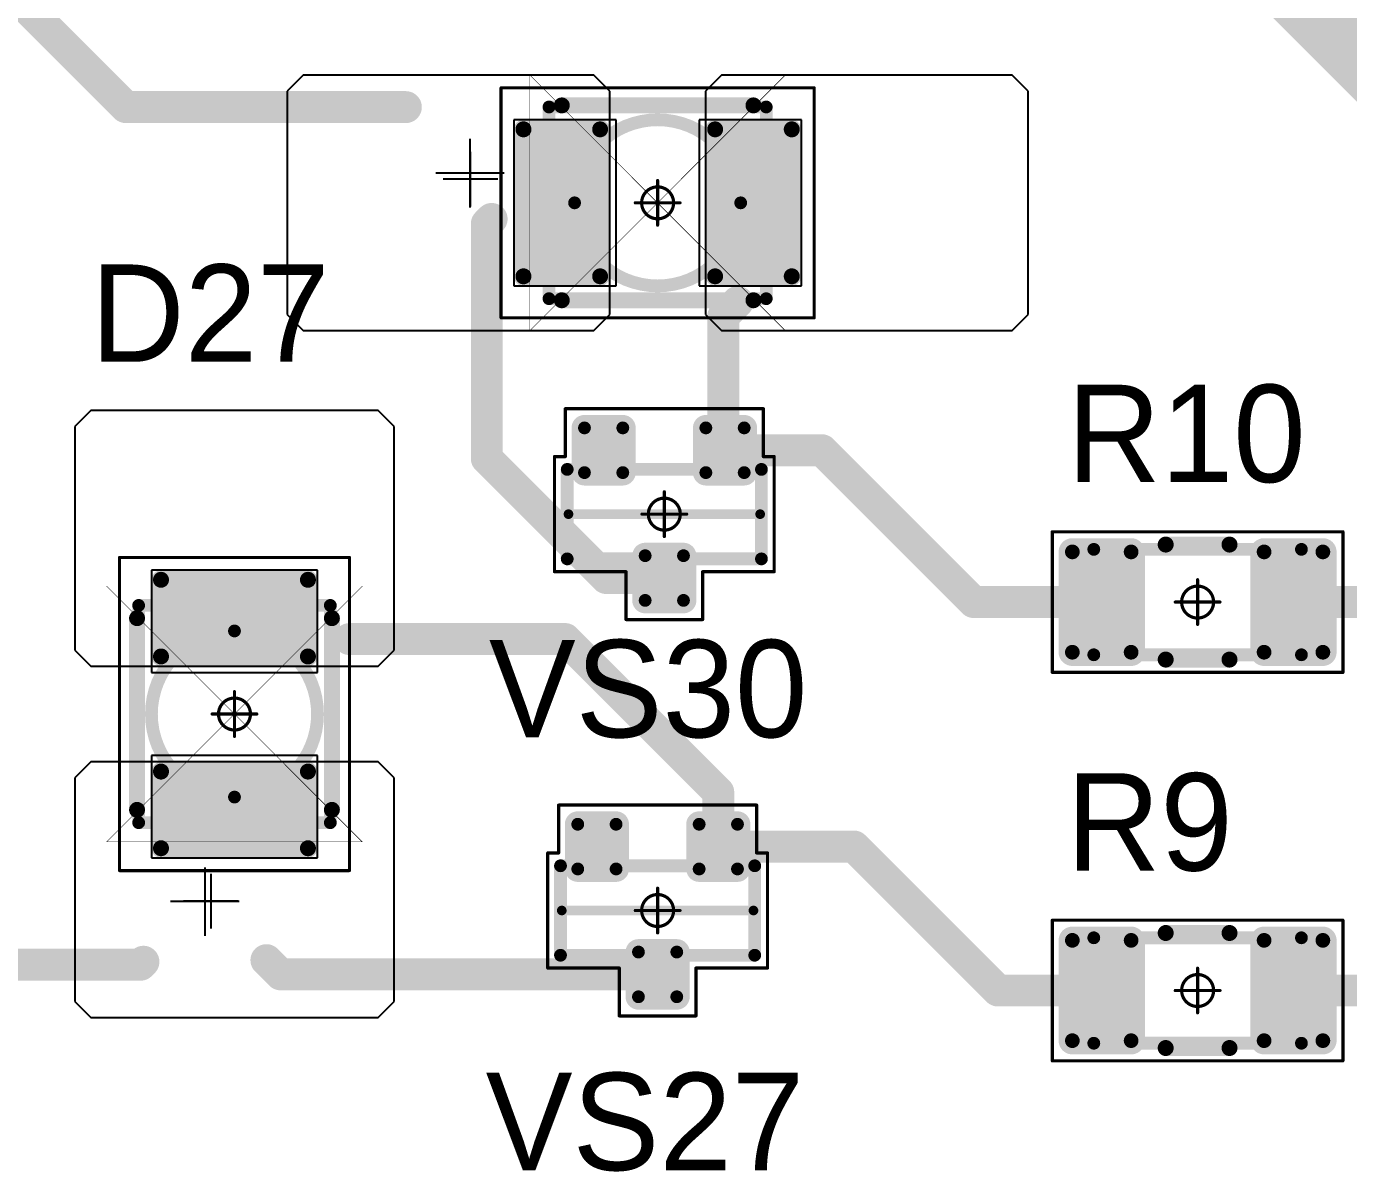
# Model space of a CAD drawing. Header units: millimetres. Extents: x 0 to 395, y 0 to 190.
# Drawn here: x 122.74 to 143.44, y 75.87 to 93.79 of the extents above; entities that cross this region are included whole.
import ezdxf

# ---------------------------------------------------------------- set-up
doc = ezdxf.new("R2010")
doc.units = ezdxf.units.MM
for name, color, linetype in [('Mechanical13', 56, 'Continuous'), ('Mechanical15', 56, 'Continuous'), ('Mechanical5', 56, 'Continuous'), ('TopLayer', 1, 'Continuous'), ('TopOverlay', 2, 'Continuous'), ('TopPaste', 8, 'Continuous'), ('TopSolder', 216, 'Continuous')]:
    doc.layers.add(name, color=color, linetype=linetype)

# ---------------------------------------------------------------- blocks, each defined once
blk = doc.blocks.new('SOT23_1154')
at = {"layer": 'Mechanical13', "const_width": 0.2}
for points in [[(0.7, 1.52), (-0.7, 1.52)], [(-0.7, -1.52), (-0.7, 1.52)], [(0.7, -1.52), (0.7, 1.52)], [(0.7, -1.52), (-0.7, -1.52)]]:
    blk.add_lwpolyline(points, dxfattribs=at)
at = {"layer": 'Mechanical13', "const_width": 0.1}
for points in [[(-0.75, 1.52, 1), (-0.65, 1.52, 1)], [(-0.75, 1.52, 1), (-0.65, 1.52, 1)], [(0.65, 1.52, 1), (0.75, 1.52, 1)], [(0.65, 1.52, 1), (0.75, 1.52, 1)], [(-0.75, -1.52, 1), (-0.65, -1.52, 1)], [(-0.75, -1.52, 1), (-0.65, -1.52, 1)], [(0.65, -1.52, 1), (0.75, -1.52, 1)], [(0.65, -1.52, 1), (0.75, -1.52, 1)]]:
    blk.add_lwpolyline(points, format="xyb", close=True, dxfattribs=at)
at = {"layer": 'Mechanical15', "const_width": 0.05}
for points in [[(-0.9, 1.55), (-0.9, 1.72)], [(0.9, 1.72), (-0.9, 1.72)], [(0.9, 0.6), (0.9, 1.72)], [(-1.65, -1.55), (-1.65, 1.55)], [(-0.9, 1.55), (-1.65, 1.55)], [(1.65, 0.6), (0.9, 0.6)], [(1.65, -0.6), (1.65, 0.6)], [(0, -0.35), (0, 0.35)], [(0.35, 0), (-0.35, 0)], [(1.65, -0.6), (0.9, -0.6)], [(0.9, -1.72), (0.9, -0.6)], [(-0.9, -1.55), (-1.65, -1.55)], [(-0.9, -1.72), (-0.9, -1.55)], [(0.9, -1.72), (-0.9, -1.72)]]:
    blk.add_lwpolyline(points, dxfattribs=at)
at = {"layer": 'Mechanical15'}
for points, const_width in [([(-0.913, 1.72, 1), (-0.888, 1.72, 1)], 0.025), ([(-0.913, 1.72, 1), (-0.888, 1.72, 1)], 0.025), ([(0.888, 1.72, 1), (0.913, 1.72, 1)], 0.025), ([(0.888, 1.72, 1), (0.913, 1.72, 1)], 0.025), ([(-1.662, 1.55, 1), (-1.637, 1.55, 1)], 0.025), ([(-1.662, 1.55, 1), (-1.637, 1.55, 1)], 0.025), ([(-0.913, 1.55, 1), (-0.888, 1.55, 1)], 0.025), ([(-0.913, 1.55, 1), (-0.888, 1.55, 1)], 0.025), ([(0.888, 0.6, 1), (0.913, 0.6, 1)], 0.025), ([(0.888, 0.6, 1), (0.913, 0.6, 1)], 0.025), ([(1.637, 0.6, 1), (1.662, 0.6, 1)], 0.025), ([(1.637, 0.6, 1), (1.662, 0.6, 1)], 0.025), ([(0.25, 0, 1), (-0.25, 0, 1)], 0.05), ([(-0.012, 0.35, 1), (0.012, 0.35, 1)], 0.025), ([(-0.362, 0, 1), (-0.337, 0, 1)], 0.025), ([(-0.262, 0, 1), (-0.238, 0, 1)], 0.025), ([(0.238, 0, 1), (0.262, 0, 1)], 0.025), ([(0.337, 0, 1), (0.362, 0, 1)], 0.025), ([(-0.012, -0.35, 1), (0.012, -0.35, 1)], 0.025), ([(0.888, -0.6, 1), (0.913, -0.6, 1)], 0.025), ([(0.888, -0.6, 1), (0.913, -0.6, 1)], 0.025), ([(1.637, -0.6, 1), (1.662, -0.6, 1)], 0.025), ([(1.637, -0.6, 1), (1.662, -0.6, 1)], 0.025), ([(-1.662, -1.55, 1), (-1.637, -1.55, 1)], 0.025), ([(-1.662, -1.55, 1), (-1.637, -1.55, 1)], 0.025), ([(-0.913, -1.55, 1), (-0.888, -1.55, 1)], 0.025), ([(-0.913, -1.55, 1), (-0.888, -1.55, 1)], 0.025), ([(-0.913, -1.72, 1), (-0.888, -1.72, 1)], 0.025), ([(-0.913, -1.72, 1), (-0.888, -1.72, 1)], 0.025), ([(0.888, -1.72, 1), (0.913, -1.72, 1)], 0.025), ([(0.888, -1.72, 1), (0.913, -1.72, 1)], 0.025)]:
    blk.add_lwpolyline(points, format="xyb", close=True, dxfattribs=dict(at, const_width=const_width))
at = {"layer": 'TopLayer', "const_width": 0.1}
for points in [[(-1.4, 1.25, 1), (-1.3, 1.25, 1)], [(-0.7, 1.25, 1), (-0.6, 1.25, 1)], [(-1.4, 0.65, 1), (-1.3, 0.65, 1)], [(-0.7, 0.65, 1), (-0.6, 0.65, 1)], [(0.6, 0.3, 1), (0.7, 0.3, 1)], [(1.3, 0.3, 1), (1.4, 0.3, 1)], [(0.6, -0.3, 1), (0.7, -0.3, 1)], [(1.3, -0.3, 1), (1.4, -0.3, 1)], [(-1.4, -0.65, 1), (-1.3, -0.65, 1)], [(-0.7, -0.65, 1), (-0.6, -0.65, 1)], [(-1.4, -1.25, 1), (-1.3, -1.25, 1)], [(-0.7, -1.25, 1), (-0.6, -1.25, 1)]]:
    blk.add_lwpolyline(points, format="xyb", close=True, dxfattribs=at)
at = {"layer": 'TopLayer'}
for points in [[(-1.45, 1.25), (-1.45, 0.65), (-0.55, 1.25), (-0.55, 0.65)], [(-1.35, 1.35), (-1.35, 0.55), (-0.65, 1.35), (-0.65, 0.55)], [(0.55, 0.3), (0.55, -0.3), (1.45, 0.3), (1.45, -0.3)], [(0.65, 0.4), (0.65, -0.4), (1.35, 0.4), (1.35, -0.4)], [(-1.35, -0.55), (-1.35, -1.35), (-0.65, -0.55), (-0.65, -1.35)], [(-1.45, -0.65), (-1.45, -1.25), (-0.55, -0.65), (-0.55, -1.25)]]:
    blk.add_solid(points, dxfattribs=at)
at = {"layer": 'TopOverlay', "const_width": 0.15}
blk.add_lwpolyline([(0, -1.5), (0, 1.5)], dxfattribs=at)
at = {"layer": 'TopOverlay', "const_width": 0.075}
for points in [[(-0.038, 1.5, 1), (0.038, 1.5, 1)], [(-0.038, -1.5, 1), (0.038, -1.5, 1)]]:
    blk.add_lwpolyline(points, format="xyb", close=True, dxfattribs=at)
at = {"layer": 'TopPaste', "const_width": 0.075}
for points in [[(-1.387, 1.25, 1), (-1.313, 1.25, 1)], [(-0.687, 1.25, 1), (-0.613, 1.25, 1)], [(-1.387, 0.65, 1), (-1.313, 0.65, 1)], [(-0.687, 0.65, 1), (-0.613, 0.65, 1)], [(0.613, 0.3, 1), (0.687, 0.3, 1)], [(1.313, 0.3, 1), (1.387, 0.3, 1)], [(0.613, -0.3, 1), (0.687, -0.3, 1)], [(1.313, -0.3, 1), (1.387, -0.3, 1)], [(-1.387, -0.65, 1), (-1.313, -0.65, 1)], [(-0.687, -0.65, 1), (-0.613, -0.65, 1)], [(-1.387, -1.25, 1), (-1.313, -1.25, 1)], [(-0.687, -1.25, 1), (-0.613, -1.25, 1)]]:
    blk.add_lwpolyline(points, format="xyb", close=True, dxfattribs=at)
at = {"layer": 'TopPaste'}
for points in [[(-1.425, 1.25), (-1.425, 0.65), (-0.575, 1.25), (-0.575, 0.65)], [(-1.35, 1.325), (-1.35, 0.575), (-0.65, 1.325), (-0.65, 0.575)], [(0.575, 0.3), (0.575, -0.3), (1.425, 0.3), (1.425, -0.3)], [(0.65, 0.375), (0.65, -0.375), (1.35, 0.375), (1.35, -0.375)], [(-1.35, -0.575), (-1.35, -1.325), (-0.65, -0.575), (-0.65, -1.325)], [(-1.425, -0.65), (-1.425, -1.25), (-0.575, -0.65), (-0.575, -1.25)]]:
    blk.add_solid(points, dxfattribs=at)
at = {"layer": 'TopSolder', "const_width": 0.202}
for points in [[(-1.451, 1.25, 1), (-1.249, 1.25, 1)], [(-0.751, 1.25, 1), (-0.549, 1.25, 1)], [(-1.451, 0.65, 1), (-1.249, 0.65, 1)], [(-0.751, 0.65, 1), (-0.549, 0.65, 1)], [(0.549, 0.3, 1), (0.751, 0.3, 1)], [(1.249, 0.3, 1), (1.451, 0.3, 1)], [(0.549, -0.3, 1), (0.751, -0.3, 1)], [(1.249, -0.3, 1), (1.451, -0.3, 1)], [(-1.451, -0.65, 1), (-1.249, -0.65, 1)], [(-0.751, -0.65, 1), (-0.549, -0.65, 1)], [(-1.451, -1.25, 1), (-1.249, -1.25, 1)], [(-0.751, -1.25, 1), (-0.549, -1.25, 1)]]:
    blk.add_lwpolyline(points, format="xyb", close=True, dxfattribs=at)
at = {"layer": 'TopSolder'}
for points in [[(-1.35, 1.452), (-1.35, 0.448), (-0.65, 1.452), (-0.65, 0.448)], [(-1.552, 1.25), (-1.552, 0.65), (-0.448, 1.25), (-0.448, 0.65)], [(0.65, 0.502), (0.65, -0.502), (1.35, 0.502), (1.35, -0.502)], [(0.448, 0.3), (0.448, -0.3), (1.552, 0.3), (1.552, -0.3)], [(-1.35, -0.448), (-1.35, -1.452), (-0.65, -0.448), (-0.65, -1.452)], [(-1.552, -0.65), (-1.552, -1.25), (-0.448, -0.65), (-0.448, -1.25)]]:
    blk.add_solid(points, dxfattribs=at)
blk = doc.blocks.new('SOT23_1157')
at = {"layer": 'Mechanical13', "const_width": 0.2}
for points in [[(0.7, 1.52), (-0.7, 1.52)], [(-0.7, -1.52), (-0.7, 1.52)], [(0.7, -1.52), (0.7, 1.52)], [(0.7, -1.52), (-0.7, -1.52)]]:
    blk.add_lwpolyline(points, dxfattribs=at)
at = {"layer": 'Mechanical13', "const_width": 0.1}
for points in [[(-0.75, 1.52, 1), (-0.65, 1.52, 1)], [(-0.75, 1.52, 1), (-0.65, 1.52, 1)], [(0.65, 1.52, 1), (0.75, 1.52, 1)], [(0.65, 1.52, 1), (0.75, 1.52, 1)], [(-0.75, -1.52, 1), (-0.65, -1.52, 1)], [(-0.75, -1.52, 1), (-0.65, -1.52, 1)], [(0.65, -1.52, 1), (0.75, -1.52, 1)], [(0.65, -1.52, 1), (0.75, -1.52, 1)]]:
    blk.add_lwpolyline(points, format="xyb", close=True, dxfattribs=at)
at = {"layer": 'Mechanical15', "const_width": 0.05}
for points in [[(-0.9, 1.55), (-0.9, 1.72)], [(0.9, 1.72), (-0.9, 1.72)], [(0.9, 0.6), (0.9, 1.72)], [(-1.65, -1.55), (-1.65, 1.55)], [(-0.9, 1.55), (-1.65, 1.55)], [(1.65, 0.6), (0.9, 0.6)], [(1.65, -0.6), (1.65, 0.6)], [(0, -0.35), (0, 0.35)], [(0.35, 0), (-0.35, 0)], [(1.65, -0.6), (0.9, -0.6)], [(0.9, -1.72), (0.9, -0.6)], [(-0.9, -1.55), (-1.65, -1.55)], [(-0.9, -1.72), (-0.9, -1.55)], [(0.9, -1.72), (-0.9, -1.72)]]:
    blk.add_lwpolyline(points, dxfattribs=at)
at = {"layer": 'Mechanical15'}
for points, const_width in [([(-0.913, 1.72, 1), (-0.888, 1.72, 1)], 0.025), ([(-0.913, 1.72, 1), (-0.888, 1.72, 1)], 0.025), ([(0.888, 1.72, 1), (0.913, 1.72, 1)], 0.025), ([(0.888, 1.72, 1), (0.913, 1.72, 1)], 0.025), ([(-1.662, 1.55, 1), (-1.637, 1.55, 1)], 0.025), ([(-1.662, 1.55, 1), (-1.637, 1.55, 1)], 0.025), ([(-0.913, 1.55, 1), (-0.888, 1.55, 1)], 0.025), ([(-0.913, 1.55, 1), (-0.888, 1.55, 1)], 0.025), ([(0.888, 0.6, 1), (0.913, 0.6, 1)], 0.025), ([(0.888, 0.6, 1), (0.913, 0.6, 1)], 0.025), ([(1.637, 0.6, 1), (1.662, 0.6, 1)], 0.025), ([(1.637, 0.6, 1), (1.662, 0.6, 1)], 0.025), ([(0.25, 0, 1), (-0.25, 0, 1)], 0.05), ([(-0.012, 0.35, 1), (0.012, 0.35, 1)], 0.025), ([(-0.362, 0, 1), (-0.337, 0, 1)], 0.025), ([(-0.262, 0, 1), (-0.238, 0, 1)], 0.025), ([(0.238, 0, 1), (0.262, 0, 1)], 0.025), ([(0.337, 0, 1), (0.362, 0, 1)], 0.025), ([(-0.012, -0.35, 1), (0.012, -0.35, 1)], 0.025), ([(0.888, -0.6, 1), (0.913, -0.6, 1)], 0.025), ([(0.888, -0.6, 1), (0.913, -0.6, 1)], 0.025), ([(1.637, -0.6, 1), (1.662, -0.6, 1)], 0.025), ([(1.637, -0.6, 1), (1.662, -0.6, 1)], 0.025), ([(-1.662, -1.55, 1), (-1.637, -1.55, 1)], 0.025), ([(-1.662, -1.55, 1), (-1.637, -1.55, 1)], 0.025), ([(-0.913, -1.55, 1), (-0.888, -1.55, 1)], 0.025), ([(-0.913, -1.55, 1), (-0.888, -1.55, 1)], 0.025), ([(-0.913, -1.72, 1), (-0.888, -1.72, 1)], 0.025), ([(-0.913, -1.72, 1), (-0.888, -1.72, 1)], 0.025), ([(0.888, -1.72, 1), (0.913, -1.72, 1)], 0.025), ([(0.888, -1.72, 1), (0.913, -1.72, 1)], 0.025)]:
    blk.add_lwpolyline(points, format="xyb", close=True, dxfattribs=dict(at, const_width=const_width))
at = {"layer": 'TopLayer', "const_width": 0.1}
for points in [[(-1.4, 1.25, 1), (-1.3, 1.25, 1)], [(-0.7, 1.25, 1), (-0.6, 1.25, 1)], [(-1.4, 0.65, 1), (-1.3, 0.65, 1)], [(-0.7, 0.65, 1), (-0.6, 0.65, 1)], [(0.6, 0.3, 1), (0.7, 0.3, 1)], [(1.3, 0.3, 1), (1.4, 0.3, 1)], [(0.6, -0.3, 1), (0.7, -0.3, 1)], [(1.3, -0.3, 1), (1.4, -0.3, 1)], [(-1.4, -0.65, 1), (-1.3, -0.65, 1)], [(-0.7, -0.65, 1), (-0.6, -0.65, 1)], [(-1.4, -1.25, 1), (-1.3, -1.25, 1)], [(-0.7, -1.25, 1), (-0.6, -1.25, 1)]]:
    blk.add_lwpolyline(points, format="xyb", close=True, dxfattribs=at)
at = {"layer": 'TopLayer'}
for points in [[(-1.45, 1.25), (-1.45, 0.65), (-0.55, 1.25), (-0.55, 0.65)], [(-1.35, 1.35), (-1.35, 0.55), (-0.65, 1.35), (-0.65, 0.55)], [(0.55, 0.3), (0.55, -0.3), (1.45, 0.3), (1.45, -0.3)], [(0.65, 0.4), (0.65, -0.4), (1.35, 0.4), (1.35, -0.4)], [(-1.35, -0.55), (-1.35, -1.35), (-0.65, -0.55), (-0.65, -1.35)], [(-1.45, -0.65), (-1.45, -1.25), (-0.55, -0.65), (-0.55, -1.25)]]:
    blk.add_solid(points, dxfattribs=at)
at = {"layer": 'TopOverlay', "const_width": 0.15}
blk.add_lwpolyline([(0, -1.5), (0, 1.5)], dxfattribs=at)
at = {"layer": 'TopOverlay', "const_width": 0.075}
for points in [[(-0.038, 1.5, 1), (0.038, 1.5, 1)], [(-0.038, -1.5, 1), (0.038, -1.5, 1)]]:
    blk.add_lwpolyline(points, format="xyb", close=True, dxfattribs=at)
at = {"layer": 'TopPaste', "const_width": 0.075}
for points in [[(-1.387, 1.25, 1), (-1.313, 1.25, 1)], [(-0.687, 1.25, 1), (-0.613, 1.25, 1)], [(-1.387, 0.65, 1), (-1.313, 0.65, 1)], [(-0.687, 0.65, 1), (-0.613, 0.65, 1)], [(0.613, 0.3, 1), (0.687, 0.3, 1)], [(1.313, 0.3, 1), (1.387, 0.3, 1)], [(0.613, -0.3, 1), (0.687, -0.3, 1)], [(1.313, -0.3, 1), (1.387, -0.3, 1)], [(-1.387, -0.65, 1), (-1.313, -0.65, 1)], [(-0.687, -0.65, 1), (-0.613, -0.65, 1)], [(-1.387, -1.25, 1), (-1.313, -1.25, 1)], [(-0.687, -1.25, 1), (-0.613, -1.25, 1)]]:
    blk.add_lwpolyline(points, format="xyb", close=True, dxfattribs=at)
at = {"layer": 'TopPaste'}
for points in [[(-1.425, 1.25), (-1.425, 0.65), (-0.575, 1.25), (-0.575, 0.65)], [(-1.35, 1.325), (-1.35, 0.575), (-0.65, 1.325), (-0.65, 0.575)], [(0.575, 0.3), (0.575, -0.3), (1.425, 0.3), (1.425, -0.3)], [(0.65, 0.375), (0.65, -0.375), (1.35, 0.375), (1.35, -0.375)], [(-1.35, -0.575), (-1.35, -1.325), (-0.65, -0.575), (-0.65, -1.325)], [(-1.425, -0.65), (-1.425, -1.25), (-0.575, -0.65), (-0.575, -1.25)]]:
    blk.add_solid(points, dxfattribs=at)
at = {"layer": 'TopSolder', "const_width": 0.202}
for points in [[(-1.451, 1.25, 1), (-1.249, 1.25, 1)], [(-0.751, 1.25, 1), (-0.549, 1.25, 1)], [(-1.451, 0.65, 1), (-1.249, 0.65, 1)], [(-0.751, 0.65, 1), (-0.549, 0.65, 1)], [(0.549, 0.3, 1), (0.751, 0.3, 1)], [(1.249, 0.3, 1), (1.451, 0.3, 1)], [(0.549, -0.3, 1), (0.751, -0.3, 1)], [(1.249, -0.3, 1), (1.451, -0.3, 1)], [(-1.451, -0.65, 1), (-1.249, -0.65, 1)], [(-0.751, -0.65, 1), (-0.549, -0.65, 1)], [(-1.451, -1.25, 1), (-1.249, -1.25, 1)], [(-0.751, -1.25, 1), (-0.549, -1.25, 1)]]:
    blk.add_lwpolyline(points, format="xyb", close=True, dxfattribs=at)
at = {"layer": 'TopSolder'}
for points in [[(-1.35, 1.452), (-1.35, 0.448), (-0.65, 1.452), (-0.65, 0.448)], [(-1.552, 1.25), (-1.552, 0.65), (-0.448, 1.25), (-0.448, 0.65)], [(0.65, 0.502), (0.65, -0.502), (1.35, 0.502), (1.35, -0.502)], [(0.448, 0.3), (0.448, -0.3), (1.552, 0.3), (1.552, -0.3)], [(-1.35, -0.448), (-1.35, -1.452), (-0.65, -0.448), (-0.65, -1.452)], [(-1.552, -0.65), (-1.552, -1.25), (-0.448, -0.65), (-0.448, -1.25)]]:
    blk.add_solid(points, dxfattribs=at)
blk = doc.blocks.new('RC1206S_1213')
at = {"layer": 'Mechanical13', "const_width": 0.2}
for points in [[(-1.625, -0.825), (-1.625, 0.825)], [(-1.625, 0.825), (1.625, 0.825)], [(1.625, -0.825), (1.625, 0.825)], [(-1.625, -0.825), (1.625, -0.825)]]:
    blk.add_lwpolyline(points, dxfattribs=at)
at = {"layer": 'Mechanical13', "const_width": 0.1}
for points in [[(-1.675, 0.825, 1), (-1.575, 0.825, 1)], [(-1.675, 0.825, 1), (-1.575, 0.825, 1)], [(1.575, 0.825, 1), (1.675, 0.825, 1)], [(1.575, 0.825, 1), (1.675, 0.825, 1)], [(-1.675, -0.825, 1), (-1.575, -0.825, 1)], [(-1.675, -0.825, 1), (-1.575, -0.825, 1)], [(1.575, -0.825, 1), (1.675, -0.825, 1)], [(1.575, -0.825, 1), (1.675, -0.825, 1)]]:
    blk.add_lwpolyline(points, format="xyb", close=True, dxfattribs=at)
at = {"layer": 'Mechanical15', "const_width": 0.05}
for points in [[(-2.275, -1.1), (-2.275, 1.1)], [(-2.275, 1.1), (2.275, 1.1)], [(2.275, -1.1), (2.275, 1.1)], [(0, -0.35), (0, 0.35)], [(-0.35, 0), (0.35, 0)], [(-2.275, -1.1), (2.275, -1.1)]]:
    blk.add_lwpolyline(points, dxfattribs=at)
at = {"layer": 'Mechanical15'}
for points, const_width in [([(-2.287, 1.1, 1), (-2.262, 1.1, 1)], 0.025), ([(-2.287, 1.1, 1), (-2.262, 1.1, 1)], 0.025), ([(2.262, 1.1, 1), (2.287, 1.1, 1)], 0.025), ([(2.262, 1.1, 1), (2.287, 1.1, 1)], 0.025), ([(0.25, 0, 1), (-0.25, 0, 1)], 0.05), ([(-0.012, 0.35, 1), (0.012, 0.35, 1)], 0.025), ([(-0.362, 0, 1), (-0.337, 0, 1)], 0.025), ([(-0.262, 0, 1), (-0.238, 0, 1)], 0.025), ([(0.238, 0, 1), (0.262, 0, 1)], 0.025), ([(0.337, 0, 1), (0.362, 0, 1)], 0.025), ([(-0.012, -0.35, 1), (0.012, -0.35, 1)], 0.025), ([(-2.287, -1.1, 1), (-2.262, -1.1, 1)], 0.025), ([(-2.287, -1.1, 1), (-2.262, -1.1, 1)], 0.025), ([(2.262, -1.1, 1), (2.287, -1.1, 1)], 0.025), ([(2.262, -1.1, 1), (2.287, -1.1, 1)], 0.025)]:
    blk.add_lwpolyline(points, format="xyb", close=True, dxfattribs=dict(at, const_width=const_width))
at = {"layer": 'TopLayer', "const_width": 0.115}
for points in [[(-2.018, 0.785, 1), (-1.903, 0.785, 1)], [(-1.098, 0.785, 1), (-0.983, 0.785, 1)], [(0.983, 0.785, 1), (1.098, 0.785, 1)], [(1.903, 0.785, 1), (2.018, 0.785, 1)], [(-2.018, -0.785, 1), (-1.903, -0.785, 1)], [(-1.098, -0.785, 1), (-0.983, -0.785, 1)], [(0.983, -0.785, 1), (1.098, -0.785, 1)], [(1.903, -0.785, 1), (2.018, -0.785, 1)]]:
    blk.add_lwpolyline(points, format="xyb", close=True, dxfattribs=at)
at = {"layer": 'TopLayer'}
for points in [[(-1.96, -0.9), (-1.04, -0.9), (-1.96, 0.9), (-1.04, 0.9)], [(1.04, -0.9), (1.96, -0.9), (1.04, 0.9), (1.96, 0.9)], [(-2.075, -0.785), (-0.925, -0.785), (-2.075, 0.785), (-0.925, 0.785)], [(0.925, -0.785), (2.075, -0.785), (0.925, 0.785), (2.075, 0.785)]]:
    blk.add_solid(points, dxfattribs=at)
at = {"layer": 'TopOverlay', "const_width": 0.25}
for points in [[(-0.5, 0.9), (0.5, 0.9)], [(-0.5, -0.9), (0.5, -0.9)]]:
    blk.add_lwpolyline(points, dxfattribs=at)
at = {"layer": 'TopOverlay', "const_width": 0.125}
for points in [[(-0.562, 0.9, 1), (-0.437, 0.9, 1)], [(0.437, 0.9, 1), (0.562, 0.9, 1)], [(-0.562, -0.9, 1), (-0.437, -0.9, 1)], [(0.437, -0.9, 1), (0.562, -0.9, 1)]]:
    blk.add_lwpolyline(points, format="xyb", close=True, dxfattribs=at)
at = {"layer": 'TopPaste', "const_width": 0.09}
for points in [[(-2.005, 0.785, 1), (-1.915, 0.785, 1)], [(-1.085, 0.785, 1), (-0.995, 0.785, 1)], [(0.995, 0.785, 1), (1.085, 0.785, 1)], [(1.915, 0.785, 1), (2.005, 0.785, 1)], [(-2.005, -0.785, 1), (-1.915, -0.785, 1)], [(-1.085, -0.785, 1), (-0.995, -0.785, 1)], [(0.995, -0.785, 1), (1.085, -0.785, 1)], [(1.915, -0.785, 1), (2.005, -0.785, 1)]]:
    blk.add_lwpolyline(points, format="xyb", close=True, dxfattribs=at)
at = {"layer": 'TopPaste'}
for points in [[(-1.96, -0.875), (-1.04, -0.875), (-1.96, 0.875), (-1.04, 0.875)], [(1.04, -0.875), (1.96, -0.875), (1.04, 0.875), (1.96, 0.875)], [(-2.05, -0.785), (-0.95, -0.785), (-2.05, 0.785), (-0.95, 0.785)], [(0.95, -0.785), (2.05, -0.785), (0.95, 0.785), (2.05, 0.785)]]:
    blk.add_solid(points, dxfattribs=at)
at = {"layer": 'TopSolder', "const_width": 0.215}
for points in [[(-2.068, 0.785, 1), (-1.853, 0.785, 1)], [(-1.148, 0.785, 1), (-0.933, 0.785, 1)], [(0.933, 0.785, 1), (1.148, 0.785, 1)], [(1.853, 0.785, 1), (2.068, 0.785, 1)], [(-2.068, -0.785, 1), (-1.853, -0.785, 1)], [(-1.148, -0.785, 1), (-0.933, -0.785, 1)], [(0.933, -0.785, 1), (1.148, -0.785, 1)], [(1.853, -0.785, 1), (2.068, -0.785, 1)]]:
    blk.add_lwpolyline(points, format="xyb", close=True, dxfattribs=at)
at = {"layer": 'TopSolder'}
for points in [[(-1.96, -1), (-1.04, -1), (-1.96, 1), (-1.04, 1)], [(1.04, -1), (1.96, -1), (1.04, 1), (1.96, 1)], [(-2.175, -0.785), (-0.825, -0.785), (-2.175, 0.785), (-0.825, 0.785)], [(0.825, -0.785), (2.175, -0.785), (0.825, 0.785), (2.175, 0.785)]]:
    blk.add_solid(points, dxfattribs=at)
blk = doc.blocks.new('RC1206S_1214')
at = {"layer": 'Mechanical13', "const_width": 0.2}
for points in [[(-1.625, -0.825), (-1.625, 0.825)], [(-1.625, 0.825), (1.625, 0.825)], [(1.625, -0.825), (1.625, 0.825)], [(-1.625, -0.825), (1.625, -0.825)]]:
    blk.add_lwpolyline(points, dxfattribs=at)
at = {"layer": 'Mechanical13', "const_width": 0.1}
for points in [[(-1.675, 0.825, 1), (-1.575, 0.825, 1)], [(-1.675, 0.825, 1), (-1.575, 0.825, 1)], [(1.575, 0.825, 1), (1.675, 0.825, 1)], [(1.575, 0.825, 1), (1.675, 0.825, 1)], [(-1.675, -0.825, 1), (-1.575, -0.825, 1)], [(-1.675, -0.825, 1), (-1.575, -0.825, 1)], [(1.575, -0.825, 1), (1.675, -0.825, 1)], [(1.575, -0.825, 1), (1.675, -0.825, 1)]]:
    blk.add_lwpolyline(points, format="xyb", close=True, dxfattribs=at)
at = {"layer": 'Mechanical15', "const_width": 0.05}
for points in [[(-2.275, -1.1), (-2.275, 1.1)], [(-2.275, 1.1), (2.275, 1.1)], [(2.275, -1.1), (2.275, 1.1)], [(0, -0.35), (0, 0.35)], [(-0.35, 0), (0.35, 0)], [(-2.275, -1.1), (2.275, -1.1)]]:
    blk.add_lwpolyline(points, dxfattribs=at)
at = {"layer": 'Mechanical15'}
for points, const_width in [([(-2.287, 1.1, 1), (-2.262, 1.1, 1)], 0.025), ([(-2.287, 1.1, 1), (-2.262, 1.1, 1)], 0.025), ([(2.262, 1.1, 1), (2.287, 1.1, 1)], 0.025), ([(2.262, 1.1, 1), (2.287, 1.1, 1)], 0.025), ([(0.25, 0, 1), (-0.25, 0, 1)], 0.05), ([(-0.012, 0.35, 1), (0.012, 0.35, 1)], 0.025), ([(-0.362, 0, 1), (-0.337, 0, 1)], 0.025), ([(-0.262, 0, 1), (-0.238, 0, 1)], 0.025), ([(0.238, 0, 1), (0.262, 0, 1)], 0.025), ([(0.337, 0, 1), (0.362, 0, 1)], 0.025), ([(-0.012, -0.35, 1), (0.012, -0.35, 1)], 0.025), ([(-2.287, -1.1, 1), (-2.262, -1.1, 1)], 0.025), ([(-2.287, -1.1, 1), (-2.262, -1.1, 1)], 0.025), ([(2.262, -1.1, 1), (2.287, -1.1, 1)], 0.025), ([(2.262, -1.1, 1), (2.287, -1.1, 1)], 0.025)]:
    blk.add_lwpolyline(points, format="xyb", close=True, dxfattribs=dict(at, const_width=const_width))
at = {"layer": 'TopLayer', "const_width": 0.115}
for points in [[(-2.018, 0.785, 1), (-1.903, 0.785, 1)], [(-1.098, 0.785, 1), (-0.983, 0.785, 1)], [(0.983, 0.785, 1), (1.098, 0.785, 1)], [(1.903, 0.785, 1), (2.018, 0.785, 1)], [(-2.018, -0.785, 1), (-1.903, -0.785, 1)], [(-1.098, -0.785, 1), (-0.983, -0.785, 1)], [(0.983, -0.785, 1), (1.098, -0.785, 1)], [(1.903, -0.785, 1), (2.018, -0.785, 1)]]:
    blk.add_lwpolyline(points, format="xyb", close=True, dxfattribs=at)
at = {"layer": 'TopLayer'}
for points in [[(-1.96, -0.9), (-1.04, -0.9), (-1.96, 0.9), (-1.04, 0.9)], [(1.04, -0.9), (1.96, -0.9), (1.04, 0.9), (1.96, 0.9)], [(-2.075, -0.785), (-0.925, -0.785), (-2.075, 0.785), (-0.925, 0.785)], [(0.925, -0.785), (2.075, -0.785), (0.925, 0.785), (2.075, 0.785)]]:
    blk.add_solid(points, dxfattribs=at)
at = {"layer": 'TopOverlay', "const_width": 0.25}
for points in [[(-0.5, 0.9), (0.5, 0.9)], [(-0.5, -0.9), (0.5, -0.9)]]:
    blk.add_lwpolyline(points, dxfattribs=at)
at = {"layer": 'TopOverlay', "const_width": 0.125}
for points in [[(-0.562, 0.9, 1), (-0.437, 0.9, 1)], [(0.437, 0.9, 1), (0.562, 0.9, 1)], [(-0.562, -0.9, 1), (-0.437, -0.9, 1)], [(0.437, -0.9, 1), (0.562, -0.9, 1)]]:
    blk.add_lwpolyline(points, format="xyb", close=True, dxfattribs=at)
at = {"layer": 'TopPaste', "const_width": 0.09}
for points in [[(-2.005, 0.785, 1), (-1.915, 0.785, 1)], [(-1.085, 0.785, 1), (-0.995, 0.785, 1)], [(0.995, 0.785, 1), (1.085, 0.785, 1)], [(1.915, 0.785, 1), (2.005, 0.785, 1)], [(-2.005, -0.785, 1), (-1.915, -0.785, 1)], [(-1.085, -0.785, 1), (-0.995, -0.785, 1)], [(0.995, -0.785, 1), (1.085, -0.785, 1)], [(1.915, -0.785, 1), (2.005, -0.785, 1)]]:
    blk.add_lwpolyline(points, format="xyb", close=True, dxfattribs=at)
at = {"layer": 'TopPaste'}
for points in [[(-1.96, -0.875), (-1.04, -0.875), (-1.96, 0.875), (-1.04, 0.875)], [(1.04, -0.875), (1.96, -0.875), (1.04, 0.875), (1.96, 0.875)], [(-2.05, -0.785), (-0.95, -0.785), (-2.05, 0.785), (-0.95, 0.785)], [(0.95, -0.785), (2.05, -0.785), (0.95, 0.785), (2.05, 0.785)]]:
    blk.add_solid(points, dxfattribs=at)
at = {"layer": 'TopSolder', "const_width": 0.215}
for points in [[(-2.068, 0.785, 1), (-1.853, 0.785, 1)], [(-1.148, 0.785, 1), (-0.933, 0.785, 1)], [(0.933, 0.785, 1), (1.148, 0.785, 1)], [(1.853, 0.785, 1), (2.068, 0.785, 1)], [(-2.068, -0.785, 1), (-1.853, -0.785, 1)], [(-1.148, -0.785, 1), (-0.933, -0.785, 1)], [(0.933, -0.785, 1), (1.148, -0.785, 1)], [(1.853, -0.785, 1), (2.068, -0.785, 1)]]:
    blk.add_lwpolyline(points, format="xyb", close=True, dxfattribs=at)
at = {"layer": 'TopSolder'}
for points in [[(-1.96, -1), (-1.04, -1), (-1.96, 1), (-1.04, 1)], [(1.04, -1), (1.96, -1), (1.04, 1), (1.96, 1)], [(-2.175, -0.785), (-0.825, -0.785), (-2.175, 0.785), (-0.825, 0.785)], [(0.825, -0.785), (2.175, -0.785), (0.825, 0.785), (2.175, 0.785)]]:
    blk.add_solid(points, dxfattribs=at)
blk = doc.blocks.new('T66G_1302')
at = {"layer": 'Mechanical13'}
for p, q in [((2.936, 0.071), (2.936, -1)), ((2.4, -0.464), (3.471, -0.464))]:
    blk.add_line(p, q, dxfattribs=at)
at = {"layer": 'Mechanical13', "const_width": 0.2}
for points in [[(1.7, 1.5), (-1.7, 1.5)], [(-1.7, 1.5), (-1.7, -1.5)], [(1.7, 1.5), (1.7, -1.5)], [(1.7, -1.5), (-1.7, -1.5)]]:
    blk.add_lwpolyline(points, dxfattribs=at)
at = {"layer": 'Mechanical13'}
for points, const_width in [([(-1.75, 1.5, 1), (-1.65, 1.5, 1)], 0.1), ([(-1.75, 1.5, 1), (-1.65, 1.5, 1)], 0.1), ([(1.65, 1.5, 1), (1.75, 1.5, 1)], 0.1), ([(1.65, 1.5, 1), (1.75, 1.5, 1)], 0.1), ([(1.3, 0, 1), (-1.3, 0, 1)], 0.2), ([(-1.35, 0, 1), (-1.25, 0, 1)], 0.1), ([(1.25, 0, 1), (1.35, 0, 1)], 0.1), ([(-1.75, -1.5, 1), (-1.65, -1.5, 1)], 0.1), ([(-1.75, -1.5, 1), (-1.65, -1.5, 1)], 0.1), ([(1.65, -1.5, 1), (1.75, -1.5, 1)], 0.1), ([(1.65, -1.5, 1), (1.75, -1.5, 1)], 0.1)]:
    blk.add_lwpolyline(points, format="xyb", close=True, dxfattribs=dict(at, const_width=const_width))
at = {"layer": 'Mechanical15', "const_width": 0.05}
for points in [[(-2.45, 1.8), (-2.45, -1.8)], [(2.45, 1.8), (-2.45, 1.8)], [(2.45, 1.8), (2.45, -1.8)], [(0, 0.35), (0, -0.35)], [(0.35, 0), (-0.35, 0)], [(2.45, -1.8), (-2.45, -1.8)]]:
    blk.add_lwpolyline(points, dxfattribs=at)
at = {"layer": 'Mechanical15'}
for points, const_width in [([(-2.462, 1.8, 1), (-2.438, 1.8, 1)], 0.025), ([(-2.462, 1.8, 1), (-2.438, 1.8, 1)], 0.025), ([(2.438, 1.8, 1), (2.462, 1.8, 1)], 0.025), ([(2.438, 1.8, 1), (2.462, 1.8, 1)], 0.025), ([(0.25, 0, 1), (-0.25, 0, 1)], 0.05), ([(-0.012, 0.35, 1), (0.012, 0.35, 1)], 0.025), ([(-0.362, 0, 1), (-0.337, 0, 1)], 0.025), ([(-0.262, 0, 1), (-0.238, 0, 1)], 0.025), ([(0.238, 0, 1), (0.262, 0, 1)], 0.025), ([(0.337, 0, 1), (0.362, 0, 1)], 0.025), ([(-0.012, -0.35, 1), (0.012, -0.35, 1)], 0.025), ([(-2.462, -1.8, 1), (-2.438, -1.8, 1)], 0.025), ([(-2.462, -1.8, 1), (-2.438, -1.8, 1)], 0.025), ([(2.438, -1.8, 1), (2.462, -1.8, 1)], 0.025), ([(2.438, -1.8, 1), (2.462, -1.8, 1)], 0.025)]:
    blk.add_lwpolyline(points, format="xyb", close=True, dxfattribs=dict(at, const_width=const_width))
at = {"layer": 'TopLayer'}
for p, q in [((-5.55, 2), (-5.8, 1.75)), ((-1, 2), (-5.55, 2)), ((-0.75, 1.75), (-1, 2)), ((1, 2), (0.75, 1.75)), ((5.55, 2), (1, 2)), ((5.8, 1.75), (5.55, 2)), ((-5.8, 1.75), (-5.8, -1.75)), ((-0.75, -1.75), (-0.75, 1.75)), ((0.75, 1.75), (0.75, -1.75)), ((5.8, -1.75), (5.8, 1.75)), ((-5.8, -1.75), (-5.55, -2)), ((-1, -2), (-0.75, -1.75)), ((0.75, -1.75), (1, -2)), ((5.55, -2), (5.8, -1.75)), ((-5.55, -2), (-1, -2)), ((1, -2), (5.55, -2))]:
    blk.add_line(p, q, dxfattribs=at)
at = {"layer": 'TopLayer', "const_width": 0.15}
for points in [[(-2.175, 1.15, 1), (-2.025, 1.15, 1)], [(-0.975, 1.15, 1), (-0.825, 1.15, 1)], [(0.825, 1.15, 1), (0.975, 1.15, 1)], [(2.025, 1.15, 1), (2.175, 1.15, 1)], [(-2.175, -1.15, 1), (-2.025, -1.15, 1)], [(-0.975, -1.15, 1), (-0.825, -1.15, 1)], [(0.825, -1.15, 1), (0.975, -1.15, 1)], [(2.025, -1.15, 1), (2.175, -1.15, 1)]]:
    blk.add_lwpolyline(points, format="xyb", close=True, dxfattribs=at)
at = {"layer": 'TopLayer'}
for points in [[(-0.9, 1.3), (-2.1, 1.3), (-0.9, -1.3), (-2.1, -1.3)], [(2.1, 1.3), (0.9, 1.3), (2.1, -1.3), (0.9, -1.3)], [(-0.75, 1.15), (-2.25, 1.15), (-0.75, -1.15), (-2.25, -1.15)], [(2.25, 1.15), (0.75, 1.15), (2.25, -1.15), (0.75, -1.15)]]:
    blk.add_solid(points, dxfattribs=at)
at = {"layer": 'TopOverlay'}
for p, q in [((2.928, 0.057), (2.928, -0.8)), ((2.5, -0.372), (3.357, -0.372))]:
    blk.add_line(p, q, dxfattribs=at)
at = {"layer": 'TopOverlay', "const_width": 0.25}
for points in [[(1.5, 1.525), (-1.5, 1.525)], [(1.5, -1.525), (-1.5, -1.525)]]:
    blk.add_lwpolyline(points, dxfattribs=at)
at = {"layer": 'TopOverlay', "const_width": 0.125}
for points in [[(-1.562, 1.525, 1), (-1.438, 1.525, 1)], [(1.438, 1.525, 1), (1.562, 1.525, 1)], [(-1.562, -1.525, 1), (-1.438, -1.525, 1)], [(1.438, -1.525, 1), (1.562, -1.525, 1)]]:
    blk.add_lwpolyline(points, format="xyb", close=True, dxfattribs=at)
at = {"layer": 'TopPaste', "const_width": 0.125}
for points in [[(-2.162, 1.15, 1), (-2.037, 1.15, 1)], [(-0.962, 1.15, 1), (-0.838, 1.15, 1)], [(0.838, 1.15, 1), (0.962, 1.15, 1)], [(2.037, 1.15, 1), (2.162, 1.15, 1)], [(-2.162, -1.15, 1), (-2.037, -1.15, 1)], [(-0.962, -1.15, 1), (-0.838, -1.15, 1)], [(0.838, -1.15, 1), (0.962, -1.15, 1)], [(2.037, -1.15, 1), (2.162, -1.15, 1)]]:
    blk.add_lwpolyline(points, format="xyb", close=True, dxfattribs=at)
at = {"layer": 'TopPaste'}
for points in [[(-0.9, 1.275), (-2.1, 1.275), (-0.9, -1.275), (-2.1, -1.275)], [(2.1, 1.275), (0.9, 1.275), (2.1, -1.275), (0.9, -1.275)], [(-0.775, 1.15), (-2.225, 1.15), (-0.775, -1.15), (-2.225, -1.15)], [(2.225, 1.15), (0.775, 1.15), (2.225, -1.15), (0.775, -1.15)]]:
    blk.add_solid(points, dxfattribs=at)
at = {"layer": 'TopSolder'}
for p, q in [((-2.25, 1.3), (-2.25, -1.3)), ((-0.65, 1.3), (-2.25, 1.3)), ((-0.65, -1.3), (-0.65, 1.3)), ((0.65, 1.3), (0.65, -1.3)), ((2.25, 1.3), (0.65, 1.3)), ((2.25, -1.3), (2.25, 1.3)), ((-2.25, -1.3), (-0.65, -1.3)), ((0.65, -1.3), (2.25, -1.3))]:
    blk.add_line(p, q, dxfattribs=at)
blk = doc.blocks.new('T66G_4_1305')
at = {"layer": 'Mechanical13'}
for p, q in [((2.936, 0.071), (2.936, -1)), ((2.4, -0.464), (3.471, -0.464))]:
    blk.add_line(p, q, dxfattribs=at)
at = {"layer": 'Mechanical13', "const_width": 0.2}
for points in [[(1.7, 1.5), (-1.7, 1.5)], [(-1.7, -1.5), (-1.7, 1.5)], [(1.7, -1.5), (1.7, 1.5)], [(1.7, -1.5), (-1.7, -1.5)]]:
    blk.add_lwpolyline(points, dxfattribs=at)
at = {"layer": 'Mechanical13'}
for points, const_width in [([(-1.75, 1.5, 1), (-1.65, 1.5, 1)], 0.1), ([(-1.75, 1.5, 1), (-1.65, 1.5, 1)], 0.1), ([(1.65, 1.5, 1), (1.75, 1.5, 1)], 0.1), ([(1.65, 1.5, 1), (1.75, 1.5, 1)], 0.1), ([(1.3, 0, 1), (-1.3, 0, 1)], 0.2), ([(-1.35, 0, 1), (-1.25, 0, 1)], 0.1), ([(1.25, 0, 1), (1.35, 0, 1)], 0.1), ([(-1.75, -1.5, 1), (-1.65, -1.5, 1)], 0.1), ([(-1.75, -1.5, 1), (-1.65, -1.5, 1)], 0.1), ([(1.65, -1.5, 1), (1.75, -1.5, 1)], 0.1), ([(1.65, -1.5, 1), (1.75, -1.5, 1)], 0.1)]:
    blk.add_lwpolyline(points, format="xyb", close=True, dxfattribs=dict(at, const_width=const_width))
at = {"layer": 'Mechanical15', "const_width": 0.05}
for points in [[(-2.45, -1.8), (-2.45, 1.8)], [(2.45, 1.8), (-2.45, 1.8)], [(2.45, -1.8), (2.45, 1.8)], [(0, -0.35), (0, 0.35)], [(0.35, 0), (-0.35, 0)], [(2.45, -1.8), (-2.45, -1.8)]]:
    blk.add_lwpolyline(points, dxfattribs=at)
at = {"layer": 'Mechanical15'}
for points, const_width in [([(-2.462, 1.8, 1), (-2.438, 1.8, 1)], 0.025), ([(-2.462, 1.8, 1), (-2.438, 1.8, 1)], 0.025), ([(2.438, 1.8, 1), (2.462, 1.8, 1)], 0.025), ([(2.438, 1.8, 1), (2.462, 1.8, 1)], 0.025), ([(0.25, 0, 1), (-0.25, 0, 1)], 0.05), ([(-0.012, 0.35, 1), (0.012, 0.35, 1)], 0.025), ([(-0.362, 0, 1), (-0.337, 0, 1)], 0.025), ([(-0.262, 0, 1), (-0.238, 0, 1)], 0.025), ([(0.238, 0, 1), (0.262, 0, 1)], 0.025), ([(0.337, 0, 1), (0.362, 0, 1)], 0.025), ([(-0.012, -0.35, 1), (0.012, -0.35, 1)], 0.025), ([(-2.462, -1.8, 1), (-2.438, -1.8, 1)], 0.025), ([(-2.462, -1.8, 1), (-2.438, -1.8, 1)], 0.025), ([(2.438, -1.8, 1), (2.462, -1.8, 1)], 0.025), ([(2.438, -1.8, 1), (2.462, -1.8, 1)], 0.025)]:
    blk.add_lwpolyline(points, format="xyb", close=True, dxfattribs=dict(at, const_width=const_width))
at = {"layer": 'TopLayer'}
for p, q in [((-4.5, 2.5), (-4.75, 2.25)), ((-1, 2.5), (-4.5, 2.5)), ((-0.75, 2.25), (-1, 2.5)), ((1, 2.5), (0.75, 2.25)), ((4.5, 2.5), (1, 2.5)), ((4.75, 2.25), (4.5, 2.5)), ((-4.75, 2.25), (-4.75, -2.25)), ((-0.75, -2.25), (-0.75, 2.25)), ((0.75, 2.25), (0.75, -2.25)), ((4.75, -2.25), (4.75, 2.25)), ((-4.75, -2.25), (-4.5, -2.5)), ((-1, -2.5), (-0.75, -2.25)), ((0.75, -2.25), (1, -2.5)), ((4.5, -2.5), (4.75, -2.25)), ((-4.5, -2.5), (-1, -2.5)), ((1, -2.5), (4.5, -2.5))]:
    blk.add_line(p, q, dxfattribs=at)
at = {"layer": 'TopLayer', "const_width": 0.15}
for points in [[(-2.175, 1.15, 1), (-2.025, 1.15, 1)], [(-0.975, 1.15, 1), (-0.825, 1.15, 1)], [(0.825, 1.15, 1), (0.975, 1.15, 1)], [(2.025, 1.15, 1), (2.175, 1.15, 1)], [(-2.175, -1.15, 1), (-2.025, -1.15, 1)], [(-0.975, -1.15, 1), (-0.825, -1.15, 1)], [(0.825, -1.15, 1), (0.975, -1.15, 1)], [(2.025, -1.15, 1), (2.175, -1.15, 1)]]:
    blk.add_lwpolyline(points, format="xyb", close=True, dxfattribs=at)
at = {"layer": 'TopLayer'}
for points in [[(-0.9, 1.3), (-2.1, 1.3), (-0.9, -1.3), (-2.1, -1.3)], [(2.1, 1.3), (0.9, 1.3), (2.1, -1.3), (0.9, -1.3)], [(-0.75, 1.15), (-2.25, 1.15), (-0.75, -1.15), (-2.25, -1.15)], [(2.25, 1.15), (0.75, 1.15), (2.25, -1.15), (0.75, -1.15)]]:
    blk.add_solid(points, dxfattribs=at)
at = {"layer": 'TopOverlay'}
for p, q in [((2.928, 0.057), (2.928, -0.8)), ((2.5, -0.372), (3.357, -0.372))]:
    blk.add_line(p, q, dxfattribs=at)
at = {"layer": 'TopOverlay', "const_width": 0.25}
for points in [[(1.5, 1.525), (-1.5, 1.525)], [(1.5, -1.525), (-1.5, -1.525)]]:
    blk.add_lwpolyline(points, dxfattribs=at)
at = {"layer": 'TopOverlay', "const_width": 0.125}
for points in [[(-1.562, 1.525, 1), (-1.438, 1.525, 1)], [(1.438, 1.525, 1), (1.562, 1.525, 1)], [(-1.562, -1.525, 1), (-1.438, -1.525, 1)], [(1.438, -1.525, 1), (1.562, -1.525, 1)]]:
    blk.add_lwpolyline(points, format="xyb", close=True, dxfattribs=at)
at = {"layer": 'TopPaste', "const_width": 0.125}
for points in [[(-2.163, 1.15, 1), (-2.038, 1.15, 1)], [(-0.963, 1.15, 1), (-0.838, 1.15, 1)], [(0.838, 1.15, 1), (0.963, 1.15, 1)], [(2.038, 1.15, 1), (2.163, 1.15, 1)], [(-2.163, -1.15, 1), (-2.038, -1.15, 1)], [(-0.963, -1.15, 1), (-0.838, -1.15, 1)], [(0.838, -1.15, 1), (0.963, -1.15, 1)], [(2.038, -1.15, 1), (2.163, -1.15, 1)]]:
    blk.add_lwpolyline(points, format="xyb", close=True, dxfattribs=at)
at = {"layer": 'TopPaste'}
for points in [[(-0.9, 1.275), (-2.1, 1.275), (-0.9, -1.275), (-2.1, -1.275)], [(2.1, 1.275), (0.9, 1.275), (2.1, -1.275), (0.9, -1.275)], [(-0.775, 1.15), (-2.225, 1.15), (-0.775, -1.15), (-2.225, -1.15)], [(2.225, 1.15), (0.775, 1.15), (2.225, -1.15), (0.775, -1.15)]]:
    blk.add_solid(points, dxfattribs=at)
at = {"layer": 'TopSolder'}
for p, q in [((-2.25, 1.3), (-2.25, -1.3)), ((-0.65, 1.3), (-2.25, 1.3)), ((-0.65, -1.3), (-0.65, 1.3)), ((0.65, 1.3), (0.65, -1.3)), ((2.25, 1.3), (0.65, 1.3)), ((2.25, -1.3), (2.25, 1.3)), ((-2.25, -1.3), (-0.65, -1.3)), ((0.65, -1.3), (2.25, -1.3))]:
    blk.add_line(p, q, dxfattribs=at)

msp = doc.modelspace()

# ---------------------------------------------------------------- linework, layer by layer
at = {"layer": 'Mechanical5'}
for points, const_width in [([(130.623, 89.027), (134.623, 93.027)], 0.01), ([(130.623, 93.027), (134.623, 89.027)], 0.01), ([(130.623, 93.027), (134.623, 93.027)], 0.001), ([(130.623, 89.027), (130.623, 93.027)], 0.001), ([(134.623, 89.027), (134.623, 93.027)], 0.001), ([(130.623, 89.027), (134.623, 89.027)], 0.001), ([(124, 81.027), (128, 85.027)], 0.01), ([(124, 85.027), (128, 81.027)], 0.01), ([(124, 85.027), (128, 85.027)], 0.001), ([(124, 81.027), (124, 85.027)], 0.001), ([(128, 81.027), (128, 85.027)], 0.001), ([(124, 81.027), (128, 81.027)], 0.001)]:
    msp.add_lwpolyline(points, dxfattribs=dict(at, const_width=const_width))
for points, const_width in [([(130.621, 93.027, 1), (130.626, 93.027, 1)], 0.005), ([(130.623, 93.027, 1), (130.624, 93.027, 1)], 0.0005), ([(130.623, 93.027, 1), (130.624, 93.027, 1)], 0.0005), ([(134.621, 93.027, 1), (134.626, 93.027, 1)], 0.005), ([(134.623, 93.027, 1), (134.624, 93.027, 1)], 0.0005), ([(134.623, 93.027, 1), (134.624, 93.027, 1)], 0.0005), ([(130.621, 89.027, 1), (130.626, 89.027, 1)], 0.005), ([(130.623, 89.027, 1), (130.624, 89.027, 1)], 0.0005), ([(130.623, 89.027, 1), (130.624, 89.027, 1)], 0.0005), ([(134.621, 89.027, 1), (134.626, 89.027, 1)], 0.005), ([(134.623, 89.027, 1), (134.624, 89.027, 1)], 0.0005), ([(134.623, 89.027, 1), (134.624, 89.027, 1)], 0.0005), ([(123.997, 85.027, 1), (124.002, 85.027, 1)], 0.005), ([(124, 85.027, 1), (124, 85.027, 1)], 0.0005), ([(124, 85.027, 1), (124, 85.027, 1)], 0.0005), ([(127.997, 85.027, 1), (128.002, 85.027, 1)], 0.005), ([(128, 85.027, 1), (128, 85.027, 1)], 0.0005), ([(128, 85.027, 1), (128, 85.027, 1)], 0.0005), ([(123.997, 81.027, 1), (124.002, 81.027, 1)], 0.005), ([(124, 81.027, 1), (124, 81.027, 1)], 0.0005), ([(124, 81.027, 1), (124, 81.027, 1)], 0.0005), ([(127.997, 81.027, 1), (128.002, 81.027, 1)], 0.005), ([(128, 81.027, 1), (128, 81.027, 1)], 0.0005), ([(128, 81.027, 1), (128, 81.027, 1)], 0.0005)]:
    msp.add_lwpolyline(points, format="xyb", close=True, dxfattribs=dict(at, const_width=const_width))
at = {"layer": 'TopLayer'}
for points, const_width in [([(142.475, 94.975), (145.775, 91.675)], 1.8), ([(121.4, 95.425), (124.3, 92.525)], 0.5), ([(124.3, 92.525), (128.682, 92.525)], 0.5), ([(129.95, 90.7), (130.025, 90.775)], 0.5), ([(129.95, 87.025), (129.95, 90.7)], 0.5), ([(133.65, 89.25), (133.875, 89.475)], 0.5), ([(133.65, 87.355), (133.65, 89.25)], 0.5), ([(133.65, 87.355), (133.678, 87.327)], 0.5), ([(133.678, 87.155), (133.678, 87.327)], 0.5), ([(133.678, 87.155), (135.195, 87.155)], 0.5), ([(135.195, 87.155), (137.571, 84.779)], 0.5), ([(129.95, 87.025), (131.82, 85.155)], 0.5), ([(131.82, 85.155), (132.728, 85.155)], 0.5), ([(137.571, 84.779), (139.575, 84.779)], 0.5), ([(142.575, 84.779), (145.221, 84.779)], 0.5), ([(127.8, 84.2), (131.175, 84.2)], 0.5), ([(131.175, 84.2), (133.572, 81.803)], 0.5), ([(133.572, 80.953), (133.572, 81.803)], 0.5), ([(133.572, 80.953), (135.697, 80.953)], 0.5), ([(135.697, 80.953), (137.95, 78.7)], 0.5), ([(121.345, 79.103), (124.528, 79.103)], 0.5), ([(124.528, 79.103), (124.575, 79.15)], 0.5), ([(126.5, 79.175), (126.723, 78.952)], 0.5), ([(126.723, 78.952), (132.623, 78.952)], 0.5), ([(137.95, 78.7), (139.575, 78.7)], 0.5), ([(142.575, 78.7), (145.7, 78.7)], 0.5)]:
    msp.add_lwpolyline(points, dxfattribs=dict(at, const_width=const_width))
at = {"layer": 'TopLayer', "const_width": 0.25}
for points in [[(124.175, 92.525, 1), (124.425, 92.525, 1)], [(124.175, 92.525, 1), (124.425, 92.525, 1)], [(128.557, 92.525, 1), (128.807, 92.525, 1)], [(129.825, 90.7, 1), (130.075, 90.7, 1)], [(129.825, 90.7, 1), (130.075, 90.7, 1)], [(129.9, 90.775, 1), (130.15, 90.775, 1)], [(133.75, 89.475, 1), (134, 89.475, 1)], [(133.525, 89.25, 1), (133.775, 89.25, 1)], [(133.525, 89.25, 1), (133.775, 89.25, 1)], [(133.525, 87.355, 1), (133.775, 87.355, 1)], [(133.525, 87.355, 1), (133.775, 87.355, 1)], [(133.553, 87.327, 1), (133.803, 87.327, 1)], [(133.553, 87.327, 1), (133.803, 87.327, 1)], [(133.553, 87.155, 1), (133.803, 87.155, 1)], [(133.553, 87.155, 1), (133.803, 87.155, 1)], [(135.07, 87.155, 1), (135.32, 87.155, 1)], [(135.07, 87.155, 1), (135.32, 87.155, 1)], [(129.825, 87.025, 1), (130.075, 87.025, 1)], [(129.825, 87.025, 1), (130.075, 87.025, 1)], [(131.695, 85.155, 1), (131.945, 85.155, 1)], [(131.695, 85.155, 1), (131.945, 85.155, 1)], [(132.603, 85.155, 1), (132.853, 85.155, 1)], [(137.446, 84.779, 1), (137.696, 84.779, 1)], [(137.446, 84.779, 1), (137.696, 84.779, 1)], [(139.45, 84.779, 1), (139.7, 84.779, 1)], [(142.45, 84.779, 1), (142.7, 84.779, 1)], [(127.675, 84.2, 1), (127.925, 84.2, 1)], [(131.05, 84.2, 1), (131.3, 84.2, 1)], [(131.05, 84.2, 1), (131.3, 84.2, 1)], [(133.447, 81.803, 1), (133.697, 81.803, 1)], [(133.447, 81.803, 1), (133.697, 81.803, 1)], [(133.447, 80.953, 1), (133.697, 80.953, 1)], [(133.447, 80.953, 1), (133.697, 80.953, 1)], [(135.572, 80.953, 1), (135.822, 80.953, 1)], [(135.572, 80.953, 1), (135.822, 80.953, 1)], [(124.403, 79.103, 1), (124.653, 79.103, 1)], [(124.403, 79.103, 1), (124.653, 79.103, 1)], [(124.45, 79.15, 1), (124.7, 79.15, 1)], [(126.375, 79.175, 1), (126.625, 79.175, 1)], [(126.598, 78.952, 1), (126.848, 78.952, 1)], [(126.598, 78.952, 1), (126.848, 78.952, 1)], [(132.498, 78.952, 1), (132.748, 78.952, 1)], [(137.825, 78.7, 1), (138.075, 78.7, 1)], [(137.825, 78.7, 1), (138.075, 78.7, 1)], [(139.45, 78.7, 1), (139.7, 78.7, 1)], [(142.45, 78.7, 1), (142.7, 78.7, 1)]]:
    msp.add_lwpolyline(points, format="xyb", close=True, dxfattribs=at)

# ---------------------------------------------------------------- block references
for name, p, rotation in [('T66G_1302', (132.623, 91.027), 180), ('T66G_4_1305', (126, 83.027), 270), ('SOT23_1154', (132.728, 86.155), 270), ('RC1206S_1213', (141.075, 84.779), 360), ('SOT23_1157', (132.623, 79.952), 270), ('RC1206S_1214', (141.075, 78.7), 360)]:
    msp.add_blockref(name, p, dxfattribs=dict(rotation=rotation))

# ---------------------------------------------------------------- texts
at = {"layer": 'TopOverlay'}
for s, p in [('D27', (123.749, 88.539)), ('R10', (139.028, 86.656)), ('VS30', (129.982, 82.663)), ('R9', (139.02, 80.577)), ('VS27', (129.932, 75.888))]:
    msp.add_text(s, height=1.524, dxfattribs=at).set_placement(p)

doc.saveas('drawing.dxf')
